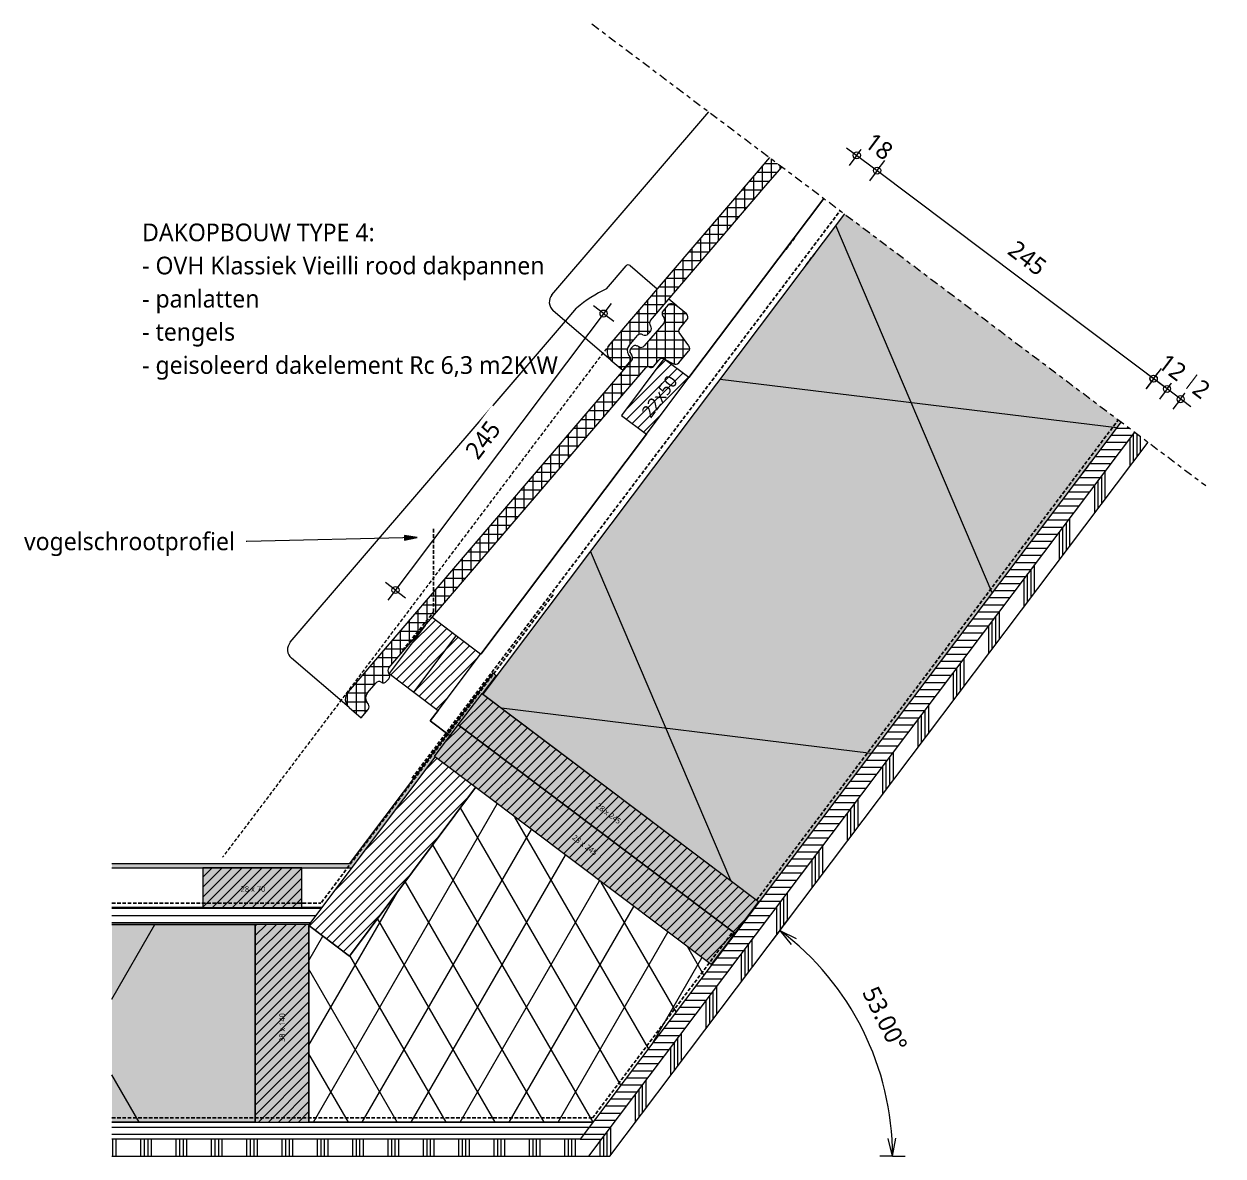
# Model space of a CAD drawing. Header units: millimetres. Extents: x -435 to 27166, y -19117 to 26500.
# Drawn here: x 7802 to 8651, y -12615 to -11814 of the extents above; entities that cross this region are included whole.
import ezdxf

# ---------------------------------------------------------------- set-up
doc = ezdxf.new("R2010")
doc.units = ezdxf.units.MM
doc.linetypes.add('MV_center', pattern=[15, 6, -3, 3, -3])
doc.linetypes.add('MV_hidden', pattern=[3.75, 2.5, -1.25])
for name, color, linetype, lineweight in [('A-ANNO-DIMS', 211, 'Continuous', 13), ('A-ANNO-DIMS-5', 211, 'Continuous', 13), ('A-ANNO-NOTE', 131, 'Continuous', 18), ('A-DETL', 90, 'Continuous', 13), ('A-DETL-GENF', 92, 'Continuous', 18), ('A-DETL-MEDM', 33, 'Continuous', 18), ('G-ANNO-TEXT', 231, 'Continuous', 13)]:
    doc.layers.add(name, color=color, linetype=linetype, lineweight=lineweight)
doc.styles.add('Segoe UI_1', font='segoeui.ttf', dxfattribs={"height": 4})
doc.styles.add('Segoe UI_2', font='segoeui.ttf', dxfattribs={"height": 9})
doc.styles.add('Segoe UI_3', font='segoeui.ttf', dxfattribs={"height": 12.5})
doc.styles.add('Segoe UI_B', font='segoeui.ttf', dxfattribs={"height": 12.5})
doc.dimstyles.new('2_5_mm_2', dxfattribs={"dimscale": 304.8, "dimtxt": 13.092049, "dimasz": 0.016404, "dimexe": 0.029528, "dimexo": 0.0625, "dimgap": 0.014764, "dimtad": 1, "dimdec": 0, "dimzin": 0, "dimdsep": 46, "dimtxsty": 'Segoe UI_3', "dimblk1": 'DOTBLANK', "dimblk2": 'DOTBLANK', "dimsah": 1, "dimcen": 0.09, "dimdle": 0.029528, "dimazin": 0, "dimtfac": 1, "dimtdec": 4, "dimtix": 1, "dimtmove": 2, "dimatfit": 3, "dimfxl": 0.029528, "dimfxlon": 1, "dimtvp": 1, "dimtfill": 1, "dimtolj": 1, "dimtzin": 0, "dimarcsym": 2})
doc.dimstyles.new('2_5_mm_3', dxfattribs={"dimscale": 304.8, "dimtxt": 13.092049, "dimasz": 0.04101, "dimexe": 0.029528, "dimexo": 0.0625, "dimgap": 0.024606, "dimtad": 1, "dimdec": 0, "dimzin": 0, "dimdsep": 46, "dimtxsty": 'Segoe UI_3', "dimblk1": 'OPEN30', "dimblk2": 'OPEN30', "dimsah": 1, "dimcen": 0.09, "dimazin": 0, "dimtfac": 1, "dimtdec": 4, "dimtix": 1, "dimtmove": 0, "dimatfit": 3, "dimfxl": 0.029528, "dimfxlon": 1, "dimtvp": 1, "dimtfill": 1, "dimtolj": 1, "dimtzin": 0, "dimarcsym": 2})
doc.dimstyles.new('2_5_mm_5', dxfattribs={"dimscale": 304.8, "dimtxt": 13.092049, "dimasz": 0.016404, "dimexe": 0.029528, "dimexo": 0.0625, "dimgap": 0.014764, "dimtad": 1, "dimdec": 0, "dimzin": 0, "dimdsep": 46, "dimtxsty": 'Segoe UI_3', "dimblk1": 'DOTBLANK', "dimblk2": 'DOTBLANK', "dimsah": 1, "dimcen": 0.09, "dimdle": 0.029528, "dimazin": 0, "dimtfac": 1, "dimtdec": 4, "dimtix": 1, "dimtmove": 0, "dimatfit": 3, "dimfxl": 0.029528, "dimfxlon": 1, "dimtvp": 1, "dimtfill": 1, "dimtolj": 1, "dimtzin": 0, "dimarcsym": 2})
pattern_1 = [(0, (0, 0), (0, 5), [])]
pattern_2 = [(45, (0, 0), (-3.5355339, 3.5355339), [])]
pattern_3 = [(90, (10, 0), (-25, 1e-15), []), (90, (12.5, 0), (-25, 1e-15), []), (90, (15, 0), (-25, 1e-15), []), (90, (17.5, 0), (-25, 1e-15), [])]
pattern_4 = [(0, (0, 0), (0, 6.25), []), (90, (0, 0), (-6.25, 4e-16), [])]

# ---------------------------------------------------------------- blocks, each defined once
blk = doc.blocks.new('42 isolatie - Type 1-3763092-Details Appartement')
at = {"layer": 'A-DETL-GENF'}
blk.add_hatch(color=256, dxfattribs=at).paths.add_polyline_path([(0.28, -0.8), (0.28, -140.8), (101.75, -140.8), (101.75, -0.8)])
at = {"layer": 'A-DETL-GENF', "lineweight": 13}
h = blk.add_hatch(dxfattribs=at)
h.set_pattern_fill('FP_80', color=256, style=0, pattern_type=2)
h.set_pattern_definition([(300, (-857.8, -704), (-121.936, -70.4), []), (240, (-857.8, -704), (-121.936, 70.4), [])])
h.paths.add_polyline_path([(0.28, -0.8), (0.28, -140.8), (101.75, -140.8), (101.75, -0.8)])
at = {"layer": 'A-DETL-GENF'}
for p, q in [((101.75, -0.8), (0.28, -0.8)), ((0.28, -0.8), (0.28, -140.8)), ((0.28, -140.8), (101.75, -140.8))]:
    blk.add_line(p, q, dxfattribs=at)
blk = doc.blocks.new('00 hout_rechthoekig_sls - SLS 38x140-4309761-Details Appartement')
at = {"layer": 'A-DETL-GENF', "lineweight": 13}
blk.add_hatch(color=256, dxfattribs=at).paths.add_polyline_path([(140, 0), (140, 38), (0.76, 38), (0.49, 37.63), (0, 38), (0, 0)])
at = {"layer": 'A-DETL-MEDM', "lineweight": 13}
h = blk.add_hatch(dxfattribs=at)
h.set_pattern_fill('FP_175', color=256, style=0, pattern_type=2)
h.set_pattern_definition([(135, (-12451.44, -7965.862), (-3.5355339, -3.5355339), [])])
h.paths.add_polyline_path([(140, 0), (140, 38), (0.76, 38), (0.49, 37.63), (0, 38), (0, 0)])
at = {"layer": 'A-DETL-MEDM'}
for p, q in [((0, 38), (0, 0)), ((140, 38), (0.76, 38)), ((140, 38), (0.76, 38)), ((140, 0), (140, 38)), ((140, 0), (140, 38)), ((140, 0), (140, 38)), ((0, 0), (140, 0))]:
    blk.add_line(p, q, dxfattribs=at)
blk = doc.blocks.new('42 isolatie - Type 1-3767876-Details Appartement')
at = {"layer": 'A-DETL-GENF'}
blk.add_hatch(color=256, dxfattribs=at).paths.add_polyline_path([(432.46, 245.42), (6.88, 245.69), (6.88, 0.8), (432.46, 0.8), (432.46, 244.97)])
at = {"layer": 'A-DETL-GENF', "lineweight": 13}
h = blk.add_hatch(dxfattribs=at)
h.set_pattern_fill('FP_62', color=256, style=0, pattern_type=2)
h.set_pattern_definition([(60, (-7106.72, 250.62), (-216.506, 125), []), (120, (-7106.72, 250.62), (-216.506, -125), [])])
h.paths.add_polyline_path([(432.46, 245.42), (6.88, 245.69), (6.88, 0.8), (432.46, 0.8), (432.46, 244.97)])
at = {"layer": 'A-DETL-GENF'}
for p, q in [((432.46, 244.97), (432.46, 245.42)), ((432.46, 244.97), (432.46, 245.42)), ((432.46, 0.8), (432.46, 244.97)), ((6.88, 0.8), (432.46, 0.8)), ((6.88, 0.8), (432.46, 0.8))]:
    blk.add_line(p, q, dxfattribs=at)
blk = doc.blocks.new('00 hout_rechthoekig_sls - Vuren 28x70-4309762-Details Appartement')
at = {"layer": 'A-DETL-GENF', "lineweight": 13}
blk.add_hatch(color=256, dxfattribs=at).paths.add_polyline_path([(70, 0), (70, 28), (0, 28), (0, 0)])
at = {"layer": 'A-DETL-MEDM', "lineweight": 13}
h = blk.add_hatch(dxfattribs=at)
h.set_pattern_fill('FP_177', color=256, style=0, pattern_type=2)
h.set_pattern_definition([(45, (-7928.878, 12439.44), (-3.5355339, 3.5355339), [])])
h.paths.add_polyline_path([(70, 0), (70, 28), (0, 28), (0, 0)])
at = {"layer": 'A-DETL-MEDM'}
for p, q in [((70, 28), (0, 28)), ((0, 28), (0, 0)), ((70, 28), (0, 28)), ((70, 0), (70, 28)), ((70, 0), (70, 28)), ((70, 0), (70, 28)), ((0, 0), (70, 0))]:
    blk.add_line(p, q, dxfattribs=at)
blk = doc.blocks.new('00 hout_rechthoekig_sls - Vuren 28x245-V159-Details Appartement')
at = {"layer": 'A-DETL-GENF', "lineweight": 13}
blk.add_hatch(color=256, dxfattribs=at).paths.add_polyline_path([(245, -28), (245, 0), (0, 0), (0, -28), (207.79, -28)])
at = {"layer": 'A-DETL-MEDM', "lineweight": 13}
h = blk.add_hatch(dxfattribs=at)
h.set_pattern_fill('FP_179', color=256, style=0, pattern_type=2)
h.set_pattern_definition([(81.964, (-13881.877, 4959.682), (-4.9509021, 0.6989764), [])])
h.paths.add_polyline_path([(245, -28), (245, 0), (0, 0), (0, -28), (207.79, -28)])
at = {"layer": 'A-DETL-MEDM'}
for p, q in [((0, 0), (245, 0)), ((0, -28), (0, 0)), ((245, 0), (245, -28)), ((245, 0), (245, -28)), ((245, 0), (245, -28)), ((245, -28), (0, -28)), ((245, -28), (0, -28))]:
    blk.add_line(p, q, dxfattribs=at)
blk = doc.blocks.new('00 hout_rechthoekig_sls - Vuren 28x245-V164-Details Appartement')
at = {"layer": 'A-DETL-GENF', "lineweight": 13}
blk.add_hatch(color=256, dxfattribs=at).paths.add_polyline_path([(245, -28), (245, 0), (0, 0), (0, -28), (97.67, -28)])
at = {"layer": 'A-DETL-MEDM', "lineweight": 13}
h = blk.add_hatch(dxfattribs=at)
h.set_pattern_fill('FP_183', color=256, style=0, pattern_type=2)
h.set_pattern_definition([(81.964, (-13881.877, 4931.682), (-4.9509021, 0.6989764), [])])
h.paths.add_polyline_path([(245, -28), (245, 0), (0, 0), (0, -28), (97.67, -28)])
at = {"layer": 'A-DETL-MEDM'}
for p, q in [((0, 0), (245, 0)), ((0, -28), (0, 0)), ((245, 0), (245, -28)), ((245, 0), (245, -28)), ((245, 0), (245, -28)), ((245, -28), (0, -28)), ((245, -28), (0, -28))]:
    blk.add_line(p, q, dxfattribs=at)
blk = doc.blocks.new('NLRS_00_DI_maskeer - Type 1-4235001-Details Appartement')
at = {"layer": 'A-DETL-GENF', "linetype": 'MV_center'}
blk.add_line((-100, 0), (443.62, 0), dxfattribs=at)
blk = doc.blocks.new('DIMBLOCK586-Details Appartement')
at = {"layer": 'A-ANNO-DIMS-5'}
for p, q in [((8337.26, -12455.68), (8342.68, -12448.49)), ((8337.26, -12455.68), (8331.84, -12462.87)), ((8337.26, -12455.68), (8348.74, -12461.36)), ((8337.26, -12455.68), (8345.26, -12465.68)), ((8416.91, -12615.44), (8413.74, -12603.04)), ((8416.91, -12615.44), (8419.28, -12602.86)), ((8416.91, -12615.44), (8407.91, -12615.44)), ((8416.91, -12615.44), (8416.91, -12615.44)), ((8416.91, -12615.44), (8425.91, -12615.44))]:
    blk.add_line(p, q, dxfattribs=at)
blk.add_arc((8216.87, -12615.44), 200.04, 0, 53, dxfattribs=at)
blk.add_arc((8216.87, -12615.44), 200.04, 0, 53, dxfattribs=at)
at = {"layer": 'A-ANNO-DIMS-5', "color": 0, "insert": (8406.37, -12493.83), "char_height": 12.5, "width": 58.2715, "attachment_point": 1, "rotation": 296.5, "line_spacing_factor": 1.142579, "style": 'Segoe UI_3', "bg_fill": 3, "box_fill_scale": 1.25, "bg_fill_color": 9, "bg_fill_true_color": 13158600, "bg_fill_transparency": 0}
blk.add_mtext('53.00°', dxfattribs=at)
blk = doc.blocks.new('_Open30')
at = {"color": 0, "linetype": 'ByBlock', "lineweight": -2}
for p, q in [((-1, 0.268), (0, 0)), ((0, 0), (-1, -0.268)), ((0, 0), (-1, 0))]:
    blk.add_line(p, q, dxfattribs=at)
blk = doc.blocks.new('DIMBLOCK587-Details Appartement')
at = {"layer": 'A-ANNO-DIMS-5'}
for p, q in [((8217.81, -12011.63), (8059.74, -12221.83)), ((8212.4, -12018.82), (8205.21, -12013.41)), ((8212.4, -12018.82), (8219.6, -12024.23)), ((8065.15, -12214.63), (8057.96, -12209.23)), ((8065.15, -12214.63), (8072.34, -12220.04))]:
    blk.add_line(p, q, dxfattribs=at)
for centre in [(8212.4, -12018.82), (8065.15, -12214.63)]:
    blk.add_circle(centre, 2.5, dxfattribs=at)
at = {"layer": 'A-ANNO-DIMS-5', "color": 0, "insert": (8113.56, -12115.64), "char_height": 12.5, "width": 34.2774, "attachment_point": 1, "rotation": 53.05645, "line_spacing_factor": 1.142579, "style": 'Segoe UI_3', "bg_fill": 3, "box_fill_scale": 1.25, "bg_fill_color": 9, "bg_fill_true_color": 13158600, "bg_fill_transparency": 0}
blk.add_mtext('245', dxfattribs=at)
blk = doc.blocks.new('_DotBlank')
at = {"color": 0, "linetype": 'ByBlock', "lineweight": -2}
blk.add_line((-0.5, 0), (-1, 0), dxfattribs=at)
blk.add_circle((0, 0), 0.5, dxfattribs=at)
blk = doc.blocks.new('DIMBLOCK593-Details Appartement')
at = {"layer": 'A-ANNO-DIMS-5'}
for p, q in [((8611.21, -12072.2), (8616.63, -12065.01)), ((8611.21, -12072.2), (8605.8, -12079.38)), ((8627.98, -12084.83), (8611.21, -12072.2)), ((8620.8, -12079.42), (8626.21, -12072.23)), ((8620.8, -12079.42), (8615.38, -12086.6))]:
    blk.add_line(p, q, dxfattribs=at)
for centre in [(8611.21, -12072.2), (8620.8, -12079.42)]:
    blk.add_circle(centre, 2.5, dxfattribs=at)
at = {"layer": 'A-ANNO-DIMS-5', "color": 0, "insert": (8628.2, -12058.84), "char_height": 12.5, "width": 22.8516, "attachment_point": 1, "rotation": 323, "line_spacing_factor": 1.142579, "style": 'Segoe UI_3', "bg_fill": 3, "box_fill_scale": 1.25, "bg_fill_color": 9, "bg_fill_true_color": 13158600, "bg_fill_transparency": 0}
blk.add_mtext('12', dxfattribs=at)
blk = doc.blocks.new('DIMBLOCK594-Details Appartement')
at = {"layer": 'A-ANNO-DIMS-5'}
for p, q in [((8601.63, -12064.97), (8607.05, -12057.79)), ((8611.21, -12072.2), (8594.44, -12059.56)), ((8601.63, -12064.97), (8596.21, -12072.16)), ((8611.21, -12072.2), (8616.63, -12065.01)), ((8611.21, -12072.2), (8605.8, -12079.38))]:
    blk.add_line(p, q, dxfattribs=at)
for centre in [(8601.63, -12064.97), (8611.21, -12072.2)]:
    blk.add_circle(centre, 2.5, dxfattribs=at)
at = {"layer": 'A-ANNO-DIMS-5', "color": 0, "insert": (8611.34, -12046.24), "char_height": 12.5, "width": 22.8516, "attachment_point": 1, "rotation": 323, "line_spacing_factor": 1.142579, "style": 'Segoe UI_3', "bg_fill": 3, "box_fill_scale": 1.25, "bg_fill_color": 9, "bg_fill_true_color": 13158600, "bg_fill_transparency": 0}
blk.add_mtext('12', dxfattribs=at)
blk = doc.blocks.new('DIMBLOCK595-Details Appartement')
at = {"layer": 'A-ANNO-DIMS-5'}
for p, q in [((8384.46, -11901.34), (8406.04, -11917.58)), ((8391.65, -11906.75), (8397.07, -11899.56)), ((8391.65, -11906.75), (8386.24, -11913.95)), ((8406.04, -11917.58), (8411.45, -11910.39)), ((8406.04, -11917.58), (8400.62, -11924.77))]:
    blk.add_line(p, q, dxfattribs=at)
for centre in [(8391.65, -11906.75), (8406.04, -11917.58)]:
    blk.add_circle(centre, 2.5, dxfattribs=at)
at = {"layer": 'A-ANNO-DIMS-5', "color": 0, "insert": (8403.75, -11889.81), "char_height": 12.5, "width": 22.8516, "attachment_point": 1, "rotation": 323.03628, "line_spacing_factor": 1.142579, "style": 'Segoe UI_3', "bg_fill": 3, "box_fill_scale": 1.25, "bg_fill_color": 9, "bg_fill_true_color": 13158600, "bg_fill_transparency": 0}
blk.add_mtext('18', dxfattribs=at)
blk = doc.blocks.new('DIMBLOCK596-Details Appartement')
at = {"layer": 'A-ANNO-DIMS-5'}
for p, q in [((8406.04, -11917.58), (8411.45, -11910.39)), ((8406.04, -11917.58), (8400.62, -11924.77)), ((8406.04, -11917.58), (8608.99, -12070.31)), ((8601.8, -12064.9), (8607.21, -12057.71)), ((8601.8, -12064.9), (8596.38, -12072.09))]:
    blk.add_line(p, q, dxfattribs=at)
for centre in [(8406.04, -11917.58), (8601.8, -12064.9)]:
    blk.add_circle(centre, 2.5, dxfattribs=at)
at = {"layer": 'A-ANNO-DIMS-5', "color": 0, "insert": (8505.02, -11966.02), "char_height": 12.5, "width": 34.2774, "attachment_point": 1, "rotation": 323.03628, "line_spacing_factor": 1.142579, "style": 'Segoe UI_3', "bg_fill": 3, "box_fill_scale": 1.25, "bg_fill_color": 9, "bg_fill_true_color": 13158600, "bg_fill_transparency": 0}
blk.add_mtext('245', dxfattribs=at)

msp = doc.modelspace()

# ---------------------------------------------------------------- hatches: boundary and pattern name
at = {"layer": 'A-DETL-GENF', "lineweight": 13}
h = msp.add_hatch(dxfattribs=at)
h.set_pattern_fill('FP_63', color=254, style=0, pattern_type=2)
h.set_pattern_definition(pattern_4)
h.paths.add_polyline_path([(8225.97, -12058.91), (8230.98, -12053.07), (8231.34, -12052.53), (8231.59, -12051.92), (8231.69, -12051.28), (8231.66, -12050.63), (8231.48, -12050), (8231.17, -12049.42), (8230.13, -12047.9), (8229.49, -12046.65), (8229.2, -12045.27), (8229.28, -12043.86), (8229.72, -12042.52), (8230.48, -12041.34), (8236.43, -12034.39), (8236.95, -12033.92), (8237.56, -12033.58), (8238.23, -12033.38), (8238.93, -12033.35), (8239.62, -12033.49), (8240.9, -12034.05), (8241.59, -12034.18), (8242.29, -12034.15), (8242.96, -12033.96), (8243.57, -12033.62), (8244.09, -12033.14), (8245.57, -12031.41), (8245.96, -12030.83), (8246.2, -12030.18), (8246.29, -12029.48), (8246.21, -12028.78), (8245.98, -12028.13), (8245.22, -12026.94), (8244.99, -12026.28), (8244.91, -12025.59), (8244.99, -12024.89), (8245.24, -12024.24), (8245.63, -12023.66), (8338.71, -11914.96), (8329.9, -11908.33), (8216.74, -12040.48), (8215.6, -12042.23), (8214.95, -12044.22), (8214.84, -12046.3), (8215.27, -12048.34), (8216.22, -12050.21), (8217.61, -12051.76)])
h = msp.add_hatch(dxfattribs=at)
h.set_pattern_fill('FP_63', color=254, style=0, pattern_type=2)
h.set_pattern_definition(pattern_4)
h.paths.add_polyline_path([(8040.77, -12305.01), (8045.77, -12299.17), (8046.14, -12298.63), (8046.38, -12298.02), (8046.49, -12297.37), (8046.45, -12296.72), (8046.28, -12296.09), (8045.97, -12295.52), (8044.93, -12294), (8044.29, -12292.74), (8044, -12291.37), (8044.08, -12289.96), (8044.51, -12288.62), (8045.28, -12287.44), (8051.23, -12280.49), (8051.75, -12280.02), (8052.36, -12279.67), (8053.03, -12279.48), (8053.73, -12279.45), (8054.42, -12279.58), (8055.7, -12280.15), (8056.39, -12280.28), (8057.09, -12280.25), (8057.76, -12280.06), (8058.37, -12279.71), (8058.89, -12279.24), (8060.37, -12277.51), (8060.76, -12276.93), (8061, -12276.27), (8061.09, -12275.58), (8061.01, -12274.88), (8060.77, -12274.22), (8060.02, -12273.04), (8059.78, -12272.38), (8059.7, -12271.69), (8059.79, -12270.99), (8060.04, -12270.33), (8060.43, -12269.75), (8242.76, -12056.9), (8243.18, -12056.66), (8243.64, -12056.51), (8244.11, -12056.48), (8244.59, -12056.54), (8245.48, -12056.89), (8245.96, -12056.96), (8246.43, -12056.92), (8246.89, -12056.78), (8247.3, -12056.54), (8247.65, -12056.21), (8251.52, -12051.7), (8252, -12051.24), (8252.58, -12050.91), (8253.21, -12050.71), (8253.87, -12050.65), (8254.53, -12050.74), (8255.15, -12050.97), (8261.96, -12054.42), (8262.59, -12054.66), (8263.25, -12054.75), (8263.91, -12054.69), (8264.54, -12054.49), (8265.11, -12054.15), (8265.6, -12053.7), (8272.63, -12045.49), (8273.01, -12044.94), (8273.25, -12044.32), (8273.35, -12043.66), (8273.31, -12042.99), (8273.11, -12042.36), (8272.79, -12041.78), (8265.7, -12031.89), (8265.56, -12031.42), (8265.53, -12030.95), (8265.6, -12030.47), (8265.78, -12030.02), (8266.14, -12029.52), (8271.44, -12023.33), (8271.87, -12022.67), (8272.11, -12021.92), (8272.16, -12021.14), (8271.99, -12020.38), (8271.64, -12019.68), (8271.12, -12019.1), (8265.94, -12014.66), (8263.98, -12013.35), (8261.64, -12012.16), (8261.02, -12011.93), (8260.36, -12011.84), (8259.7, -12011.89), (8259.06, -12012.09), (8258.49, -12012.43), (8258, -12012.88), (8254.51, -12016.97), (8254.13, -12017.52), (8253.89, -12018.14), (8253.79, -12018.8), (8253.83, -12019.46), (8254.02, -12020.1), (8254.35, -12020.68), (8255.2, -12021.85), (8255.53, -12022.43), (8255.72, -12023.07), (8255.77, -12023.73), (8255.67, -12024.39), (8255.42, -12025.01), (8255.05, -12025.56), (8241.21, -12041.72), (8240.72, -12042.18), (8240.15, -12042.51), (8239.51, -12042.71), (8238.85, -12042.77), (8238.19, -12042.68), (8237.57, -12042.44), (8236.28, -12041.78), (8235.66, -12041.55), (8235, -12041.46), (8234.33, -12041.52), (8233.7, -12041.72), (8233.12, -12042.05), (8232.64, -12042.51), (8231.74, -12043.55), (8231.37, -12044.1), (8231.12, -12044.72), (8231.02, -12045.38), (8231.07, -12046.05), (8231.26, -12046.68), (8231.59, -12047.26), (8232.44, -12048.44), (8232.76, -12049.02), (8232.96, -12049.65), (8233, -12050.32), (8232.9, -12050.98), (8232.66, -12051.59), (8232.28, -12052.15), (8031.54, -12286.58), (8030.4, -12288.33), (8029.75, -12290.31), (8029.64, -12292.4), (8030.07, -12294.44), (8031.02, -12296.3), (8032.41, -12297.86)])
h = msp.add_hatch(dxfattribs=at)
h.set_pattern_fill('FP_33', color=250, style=0, pattern_type=2)
h.set_pattern_definition(pattern_2)
h.paths.add_polyline_path([(8242.68, -12104.16), (8272.74, -12064.19), (8255.15, -12050.97), (8225.1, -12090.93), (8242.41, -12103.95)])
h = msp.add_hatch(dxfattribs=at)
h.set_pattern_fill('FP_36', color=254, style=0, pattern_type=2)
h.set_pattern_definition(pattern_1)
h.paths.add_polyline_path([(8210.89, -12603.44), (8588.21, -12102.72), (8578.62, -12095.51), (8195.87, -12603.44), (8201.85, -12603.44)])
h = msp.add_hatch(dxfattribs=at)
h.set_pattern_fill('FP_15', color=254, style=0, pattern_type=2)
h.set_pattern_definition(pattern_3)
h.paths.add_polyline_path([(8201.85, -12615.44), (8216.87, -12615.44), (8597.8, -12109.94), (8588.21, -12102.72), (8304.01, -12479.86)])
h = msp.add_hatch(dxfattribs=at)
h.set_pattern_fill('FP_33', color=250, style=0, pattern_type=2)
h.set_pattern_definition(pattern_2)
h.paths.add_polyline_path([(8078.14, -12286.96), (8108.19, -12246.99), (8090.99, -12234.06), (8086.09, -12239.79), (8060.56, -12273.73), (8077.64, -12286.58)])
h = msp.add_hatch(dxfattribs=at)
h.set_pattern_fill('FP_33', color=250, style=0, pattern_type=2)
h.set_pattern_definition(pattern_2)
h.paths.add_polyline_path([(8095.37, -12299.92), (8125.42, -12259.96), (8108.19, -12247), (8078.14, -12286.96), (8078.13, -12286.96)])
at = {"layer": 'A-DETL-GENF'}
msp.add_hatch(color=37, dxfattribs=at).paths.add_polyline_path([(8003.5, -12411.44), (8033.96, -12411.44), (8093.11, -12332.84), (8092.71, -12332.54), (8126.38, -12287.8), (8126.79, -12288.1), (8136.42, -12275.29), (8134.03, -12273.49), (8032.47, -12408.44), (7864.39, -12408.44), (7864.39, -12411.44)])
at = {"layer": 'A-DETL-GENF', "lineweight": 13}
h = msp.add_hatch(dxfattribs=at)
h.set_pattern_fill('FP_33', color=250, style=0, pattern_type=2)
h.set_pattern_definition(pattern_2)
h.paths.add_polyline_path([(8032.54, -12473.78), (8121.88, -12354.49), (8093.09, -12332.88), (8003.5, -12451.93)])
h = msp.add_hatch(dxfattribs=at)
h.set_pattern_fill('FP_178', color=251, style=0, pattern_type=2)
h.set_pattern_definition([(60, (0, 0), (-25.98076, 15), []), (120, (0, 0), (-25.98076, -15), [])])
h.paths.add_polyline_path([(8147.54, -12591.44), (8204.88, -12591.44), (8288.78, -12480.15), (8121.85, -12354.52), (8032.54, -12473.78), (8003.86, -12452.2), (8003.86, -12591.44), (8121.9, -12591.44)])
h = msp.add_hatch(dxfattribs=at)
h.set_pattern_fill('FP_36', color=254, style=0, pattern_type=2)
h.set_pattern_definition(pattern_1)
h.paths.add_polyline_path([(7864.39, -12451.44), (8003.86, -12451.44), (8012.89, -12439.44), (7864.39, -12439.44)])
h = msp.add_hatch(dxfattribs=at)
h.set_pattern_fill('FP_36', color=254, style=0, pattern_type=2)
h.set_pattern_definition(pattern_1)
h.paths.add_polyline_path([(8195.87, -12603.44), (8204.91, -12591.44), (7864.39, -12591.44), (7864.39, -12603.44), (8147.54, -12603.44)])
h = msp.add_hatch(dxfattribs=at)
h.set_pattern_fill('FP_15', color=254, style=0, pattern_type=2)
h.set_pattern_definition(pattern_3)
h.paths.add_polyline_path([(8147.54, -12615.44), (8201.85, -12615.44), (8210.89, -12603.44), (7864.39, -12603.44), (7864.39, -12615.44)])

# ---------------------------------------------------------------- linework, layer by layer
at = {"layer": 'A-DETL', "lineweight": 18}
for p, q in [((8175.89, -12005.5), (8286.84, -11875.93)), ((8329.9, -11908.33), (8320.46, -11919.36)), ((8320.46, -11919.36), (8216.74, -12040.48)), ((8328.76, -11926.58), (8338.71, -11914.96)), ((8245.63, -12023.66), (8328.76, -11926.58)), ((8214.46, -12001.23), (8228.3, -11985.07)), ((8231.12, -11984.85), (8250.31, -12001.28)), ((8185.41, -12024.2), (8193.33, -12014.95)), ((8258, -12012.88), (8254.51, -12016.97)), ((8258.66, -12008.43), (8264.17, -12013.15)), ((8263.98, -12013.35), (8261.64, -12012.16)), ((8265.94, -12014.66), (8263.98, -12013.35)), ((8271.12, -12019.1), (8265.94, -12014.66)), ((7990.69, -12251.6), (8185.41, -12024.2)), ((8217.61, -12051.76), (8176.76, -12016.78)), ((8254.35, -12020.68), (8255.2, -12021.85)), ((8266.05, -12029.62), (8271.44, -12023.33)), ((8255.05, -12025.56), (8241.21, -12041.72)), ((8244.09, -12033.14), (8245.57, -12031.41)), ((8272.79, -12041.78), (8265.94, -12032.3)), ((8230.48, -12041.34), (8236.43, -12034.39)), ((8237.57, -12042.44), (8236.28, -12041.78)), ((8231.17, -12049.42), (8230.13, -12047.9)), ((8231.59, -12047.26), (8232.44, -12048.44)), ((8232.64, -12042.51), (8231.74, -12043.55)), ((8265.6, -12053.7), (8272.63, -12045.49)), ((8232.28, -12052.15), (8135.26, -12165.45)), ((8143.56, -12172.67), (8242.41, -12057.22)), ((8217.61, -12051.76), (8225.97, -12058.91)), ((8255.15, -12050.97), (8225.1, -12090.93)), ((8225.97, -12058.91), (8230.98, -12053.07)), ((8247.65, -12056.21), (8251.52, -12051.7)), ((8272.74, -12064.19), (8255.15, -12050.97)), ((8255.15, -12050.97), (8261.96, -12054.42)), ((8242.68, -12104.16), (8272.74, -12064.19)), ((8225.1, -12090.93), (8242.68, -12104.16)), ((8578.62, -12095.51), (8195.87, -12603.44)), ((8588.21, -12102.72), (8201.85, -12615.44)), ((8216.87, -12615.44), (8597.8, -12109.94)), ((8135.26, -12165.45), (8031.54, -12286.58)), ((8060.43, -12269.75), (8143.56, -12172.67)), ((8108.19, -12246.99), (8090.99, -12234.06)), ((8086.09, -12239.79), (8060.56, -12273.73)), ((8078.14, -12286.96), (8108.19, -12246.99)), ((8125.42, -12259.96), (8108.19, -12247)), ((8095.37, -12299.92), (8125.42, -12259.96)), ((8032.41, -12297.86), (7991.56, -12262.88)), ((8134.03, -12273.49), (8032.47, -12408.44)), ((8058.89, -12279.24), (8060.37, -12277.51)), ((8060.56, -12273.73), (8078.14, -12286.96)), ((8126.79, -12288.1), (8136.42, -12275.29)), ((8136.42, -12275.29), (8134.03, -12273.49)), ((8045.28, -12287.44), (8051.23, -12280.49)), ((8078.14, -12286.96), (8095.37, -12299.92)), ((8045.97, -12295.52), (8044.93, -12294)), ((8032.41, -12297.86), (8040.77, -12305.01)), ((8040.77, -12305.01), (8045.77, -12299.17)), ((8093.09, -12332.88), (8003.5, -12451.93)), ((8032.54, -12473.78), (8121.88, -12354.49)), ((8121.85, -12354.52), (8032.54, -12473.78)), ((8032.47, -12408.44), (7864.39, -12408.44)), ((7864.39, -12411.44), (8033.96, -12411.44)), ((7928.88, -12439.44), (7864.39, -12439.44)), ((8012.89, -12439.44), (7998.88, -12439.44)), ((7864.39, -12451.44), (7965.86, -12451.44)), ((8003.5, -12451.93), (8032.54, -12473.78)), ((8003.86, -12452.2), (8003.86, -12591.44)), ((8032.54, -12473.78), (8003.86, -12452.2)), ((8288.78, -12480.15), (8288.47, -12479.91)), ((7965.86, -12591.44), (7864.39, -12591.44)), ((8204.91, -12591.44), (8003.86, -12591.44)), ((8003.86, -12591.44), (8204.88, -12591.44)), ((8195.87, -12603.44), (7864.39, -12603.44)), ((8195.87, -12603.44), (8210.89, -12603.44)), ((7864.39, -12615.44), (8201.85, -12615.44)), ((8201.85, -12615.44), (8216.87, -12615.44))]:
    msp.add_line(p, q, dxfattribs=at)
at = {"layer": 'A-DETL', "lineweight": 25}
for p, q in [((8272.76, -12064.19), (8368.31, -11937.23)), ((8125.44, -12259.96), (8242.69, -12104.16)), ((8089.77, -12307.35), (8095.36, -12299.92)), ((8104.15, -12318.17), (8089.77, -12307.35))]:
    msp.add_line(p, q, dxfattribs=at)
at = {"layer": 'A-DETL', "linetype": 'MV_hidden', "lineweight": 25}
for p, q in [((8076.84, -12347.8), (8379.87, -11945.93)), ((8347.52, -11965.4), (8341.51, -11973.39)), ((8361.91, -11976.22), (8355.89, -11984.21)), ((8320.79, -12434.1), (8576.7, -12094.06)), ((8557.66, -12123.54), (8551.65, -12131.53)), ((8092.16, -12230.11), (8092.16, -12170.11)), ((8176.64, -12218.04), (8012.28, -12436.44)), ((8070.13, -12257.31), (8092.16, -12230.11)), ((7864.39, -12436.44), (8012.28, -12436.44)), ((8204.64, -12588.44), (8303.96, -12456.47)), ((7864.39, -12588.44), (8204.64, -12588.44))]:
    msp.add_line(p, q, dxfattribs=at)
at = {"layer": 'A-DETL', "linetype": 'MV_hidden', "lineweight": 18}
msp.add_line((8216.74, -12040.48), (7942.8, -12403.77), dxfattribs=at)
at = {"layer": 'A-DETL', "lineweight": 18}
for centre, radius, start, end in [((8229.82, -11986.37), 2, 49.42673, 139.427), ((8181.97, -12010.7), 8, 139.42631, 229.42729), ((8257.5, -12090.62), 99.22, 115.7068, 130.29702), ((8260.28, -12014.83), 3, 63.00516, 139.42887), ((8247.91, -12025.61), 3, 139.42638, 219.85599), ((8256.78, -12018.92), 3, 139.42887, 215.83853), ((8252.77, -12023.61), 3, 319.42966, 35.83853), ((8269.16, -12021.37), 3, 319.42426, 49.41999), ((8238.71, -12036.35), 3, 59.00019, 139.42425), ((8241.81, -12031.19), 3, 239.00019, 319.42835), ((8243.29, -12029.46), 3, 319.42835, 39.85599), ((8267.7, -12031.03), 2.17, 139.42426, 215.85803), ((8222.82, -12045.68), 8, 139.42668, 229.42634), ((8234.58, -12044.85), 5.4, 139.42425, 214.41695), ((8234.92, -12044.46), 3, 62.99221, 139.43016), ((8238.93, -12039.77), 3, 242.99221, 319.42966), ((8270.35, -12043.54), 3, 319.42708, 35.85803), ((8228.7, -12051.12), 3, 319.4206, 34.43273), ((8234.02, -12045.5), 3, 139.43679, 215.86482), ((8230, -12050.19), 3, 319.42647, 35.85862), ((8244.04, -12058.62), 2.15, 62.53201, 139.42659), ((8246.02, -12054.81), 2.15, 242.53201, 319.42286), ((8253.8, -12053.65), 3, 63.12211, 139.42286), ((8263.32, -12051.75), 3, 243.12211, 319.42708), ((7996.76, -12256.8), 8, 139.42631, 229.42729), ((8062.7, -12271.7), 3, 139.42638, 219.85599), ((8053.51, -12282.44), 3, 59.00019, 139.42425), ((8056.61, -12277.29), 3, 239.00019, 319.42835), ((8058.09, -12275.56), 3, 319.42835, 39.85599), ((8037.61, -12291.78), 8, 139.42668, 229.42634), ((8049.38, -12290.95), 5.4, 139.42425, 214.41695), ((8043.49, -12297.21), 3, 319.4206, 34.43273)]:
    msp.add_arc(centre, radius, start, end, dxfattribs=at)
at = {"layer": 'G-ANNO-TEXT', "color": 250}
msp.add_line((7959.86, -12180.13), (7959.53, -12180.13), dxfattribs=at)

# ---------------------------------------------------------------- block references
at = {"layer": 'A-DETL-GENF', "linetype": 'MV_center', "rotation": 323.0362809460839}
msp.add_blockref('NLRS_00_DI_maskeer - Type 1-4235001-Details Appartement', (8284.09, -11873.85), dxfattribs=at)
at = {"layer": 'A-DETL-GENF'}
for name, p, rotation in [('42 isolatie - Type 1-3767876-Details Appartement', (8386.45, -11942.28), 233.0362808943915), ('42 isolatie - Type 1-3763092-Details Appartement', (7966.14, -12592.24), 180)]:
    msp.add_blockref(name, p, dxfattribs=dict(at, rotation=rotation))
at = {"layer": 'A-DETL-MEDM', "lineweight": 13}
for name, p, rotation in [('00 hout_rechthoekig_sls - Vuren 28x245-V164-Details Appartement', (8126.38, -12287.8), 323.0362808943916), ('00 hout_rechthoekig_sls - Vuren 28x245-V159-Details Appartement', (8109.55, -12310.17), 323.0362808943916), ('00 hout_rechthoekig_sls - SLS 38x140-4309761-Details Appartement', (7965.86, -12451.44), 269.9999999999999)]:
    msp.add_blockref(name, p, dxfattribs=dict(at, rotation=rotation))
msp.add_blockref('00 hout_rechthoekig_sls - Vuren 28x70-4309762-Details Appartement', (7928.88, -12439.44), dxfattribs=at)

# ---------------------------------------------------------------- texts
at = {"layer": 'A-ANNO-NOTE', "lineweight": 13, "char_height": 4, "width": 27.6582, "attachment_point": 1, "style": 'Segoe UI_1'}
for s, insert, rotation in [('28 x 245', (8209.03, -12365.13), 323.03628), ('28 x 245', (8192.2, -12387.5), 323.03628), ('38 x 140', (7982.95, -12534.63), 90)]:
    msp.add_mtext(s, dxfattribs=dict(at, insert=insert, rotation=rotation))
at = {"layer": 'A-ANNO-NOTE', "lineweight": 13, "insert": (7955.57, -12424.33), "char_height": 4, "width": 23.6498, "attachment_point": 1, "style": 'Segoe UI_1'}
msp.add_mtext('28 x 70', dxfattribs=at)
at = {"layer": 'G-ANNO-TEXT', "color": 7, "char_height": 12.5, "attachment_point": 1}
for s, insert, width, style in [('DAKOPBOUW TYPE 4:', (7885.83, -11955.07), 218.8607, 'Segoe UI_B'), ('- OVH Klassiek Vieilli rood dakpannen', (7885.83, -11978.55), 355.1476, 'Segoe UI_3'), ('- panlatten', (7885.83, -12002.03), 103.4177, 'Segoe UI_3'), ('- tengels', (7885.83, -12025.51), 82.5738, 'Segoe UI_3'), ('- geisoleerd dakelement Rc 6,3 m2K\\\\W', (7885.83, -12049), 366.772, 'Segoe UI_3'), ('vogelschrootprofiel', (7802.21, -12173.88), 181.5822, 'Segoe UI_3')]:
    msp.add_mtext(s, dxfattribs=dict(at, insert=insert, width=width, style=style))
at = {"layer": 'G-ANNO-TEXT', "color": 7, "insert": (8238.6, -12088.15), "char_height": 9, "width": 42.4894, "attachment_point": 1, "rotation": 53.81112, "style": 'Segoe UI_2'}
msp.add_mtext('22x50', dxfattribs=at)

# ---------------------------------------------------------------- next in the draw order: dimensions: what is measured, and where the dimension line sits
at = {"layer": 'A-ANNO-DIMS'}
for base, p1, p2, angle, override, picture, middle in [((8406.04, -11917.58), (8386.24, -11913.95), (8400.62, -11924.77), 323.03628, {"dimpost": '<>', "dimfxl": 18}, 'DIMBLOCK595-Details Appartement', (8405.45, -11903.39)), ((8065.15, -12214.63), (8219.6, -12024.23), (8072.34, -12220.04), 53.05645, {"dimpost": '<>', "dimfxl": 244.999876}, 'DIMBLOCK587-Details Appartement', (8130.01, -12110.14))]:
    dim = msp.add_linear_dim(base=base, p1=p1, p2=p2, angle=angle, dimstyle='2_5_mm_5', override=override, dxfattribs=at)
    dim.commit()
    dim.dimension.update_dxf_attribs({"geometry": picture, "text_midpoint": middle})
dim = msp.add_linear_dim(base=(8611.21, -12072.2), p1=(8615.38, -12086.6), p2=(8605.8, -12079.38), angle=323, dimstyle='2_5_mm_2', override={"dimpost": '<>', "dimfxl": 12}, dxfattribs=at)
dim.commit()
dim.dimension.update_dxf_attribs({"geometry": 'DIMBLOCK593-Details Appartement', "text_midpoint": (8632.31, -12072.37), "dimtype": 160, "text_rotation": 323})
dim = msp.add_angular_dim_3p(base=(8407.48, -12554.73), center=(8216.87, -12615.44), p1=(8407.91, -12615.44), p2=(8342.68, -12448.49), dimstyle='2_5_mm_3', override={"dimpost": '<>', "dimfxl": 179.239218}, dxfattribs=at)
dim.commit()
dim.dimension.update_dxf_attribs({"geometry": 'DIMBLOCK586-Details Appartement', "text_midpoint": (8408.39, -12519.95)})

# ---------------------------------------------------------------- next in the draw order: hatches: boundary and pattern name
at = {"layer": 'G-ANNO-TEXT'}
msp.add_hatch(color=7, dxfattribs=at).paths.add_polyline_path([(8080.52, -12177.49), (8071.49, -12176.1), (8071.56, -12179.27)])

# ---------------------------------------------------------------- next in the draw order: linework, layer by layer
at = {"layer": 'G-ANNO-TEXT', "color": 250}
for p, q in [((8080.52, -12177.49), (7959.86, -12180.13)), ((8080.52, -12177.49), (8071.49, -12176.1)), ((8071.49, -12176.1), (8071.56, -12179.27)), ((8071.56, -12179.27), (8080.52, -12177.49))]:
    msp.add_line(p, q, dxfattribs=at)

# ---------------------------------------------------------------- next in the draw order: dimensions: what is measured, and where the dimension line sits
at = {"layer": 'A-ANNO-DIMS'}
dim = msp.add_linear_dim(base=(8601.63, -12064.97), p1=(8605.8, -12079.38), p2=(8596.21, -12072.16), angle=323, dimstyle='2_5_mm_5', override={"dimpost": '<>', "dimfxl": 12}, dxfattribs=at)
dim.commit()
dim.dimension.update_dxf_attribs({"geometry": 'DIMBLOCK594-Details Appartement', "text_midpoint": (8612.97, -12059.89)})

# ---------------------------------------------------------------- next in the draw order: dimensions: what is measured, and where the dimension line sits
dim = msp.add_linear_dim(base=(8601.8, -12064.9), p1=(8400.62, -11924.77), p2=(8596.38, -12072.09), angle=323.03628, dimstyle='2_5_mm_5', override={"dimpost": '<>', "dimfxl": 245}, dxfattribs=at)
dim.commit()
dim.dimension.update_dxf_attribs({"geometry": 'DIMBLOCK596-Details Appartement', "text_midpoint": (8510.51, -11982.48)})

doc.saveas('drawing.dxf')
